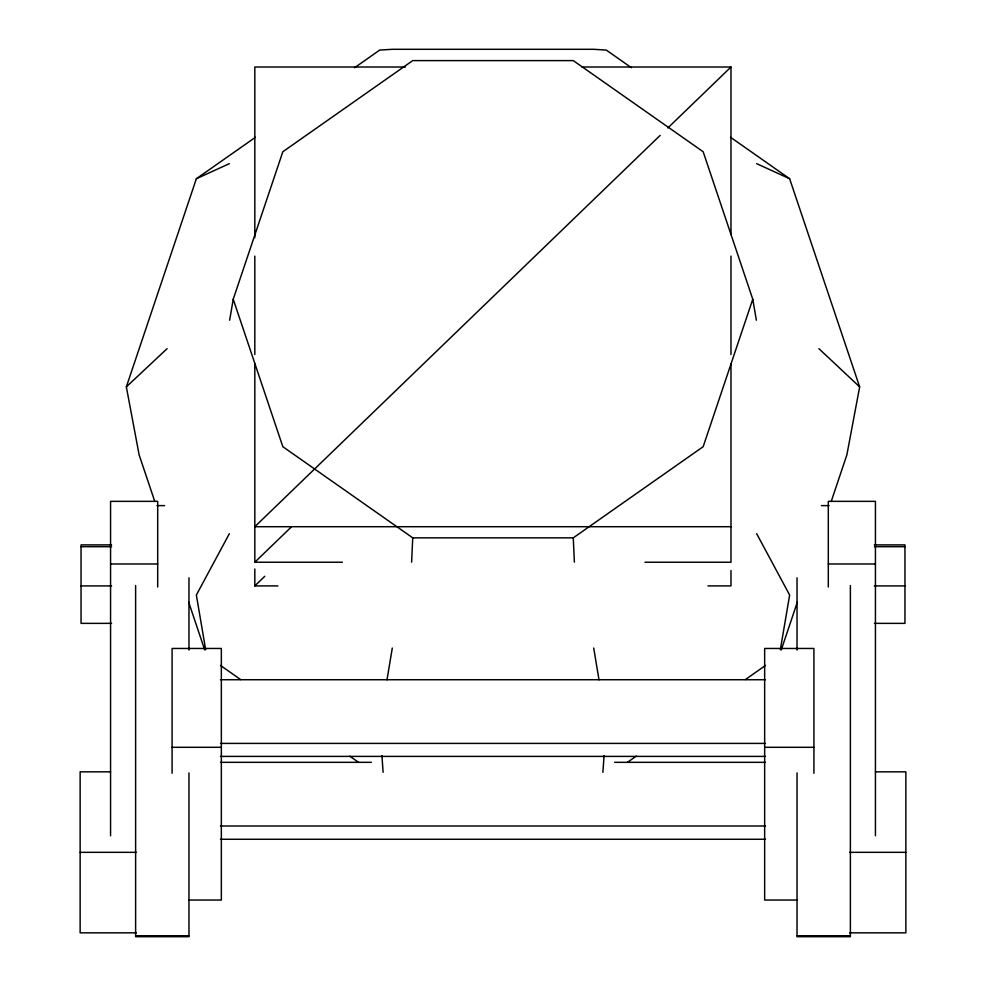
<?xml version="1.0" encoding="UTF-8"?>
<svg xmlns="http://www.w3.org/2000/svg" width="986" height="986" viewBox="0 0 986 986"><rect width="100%" height="100%" fill="white"/><g stroke="black" fill="none" stroke-linecap="round" stroke-linejoin="round"><path stroke-width="1.48" d="M411.618 562.143L412.727 537.838L282.834 446.695L233.226 299.226L282.834 151.745L412.727 60.602L573.273 60.602L703.166 151.745L752.774 299.226L756.361 320.228M602.89 772.334L604.061 755.609M387.005 679.798L392.292 648.024M229.639 320.228L233.226 299.226M780.333 649.7L789.638 595.039L756.656 533.685M730.614 137.325L789.638 178.737L859.656 386.882L846.875 454.879L831.21 501.455M154.79 501.455L139.125 454.879L126.344 386.882L196.362 178.737L255.386 137.325M752.774 299.226L703.166 446.695L573.273 537.838L412.727 537.838M781.257 649.947L797.415 601.904M229.344 533.685L196.362 595.039L205.667 649.7M660.115 135.427L254.819 526.709L730.983 526.709M667.867 127.946L730.983 67.011L730.983 234.594M254.819 363.735L254.819 562.23L291.363 526.943M254.819 568.996L254.819 585.906L264.778 576.28M126.344 386.882L167.09 348.662M354.578 67.714L379.696 50.089L392.292 49.3L593.708 49.3L606.304 50.089L631.422 67.714M627.453 762.326L636.241 756.151M745.416 679.551L765.493 665.451M196.362 178.737L229.344 163.651M405.345 67.011L254.819 67.011L254.819 237.663M581.986 67.011L730.983 67.011M156.959 505.621L164.588 505.621M821.412 505.621L829.041 505.621M111.578 544.888L81.049 544.888L81.049 623.362L111.578 623.362M874.422 544.888L904.951 544.888L904.951 623.362L874.422 623.362M81.049 546.688L111.578 546.688M874.422 546.688L904.951 546.688M254.819 562.23L342.376 562.23M644.967 562.23L730.983 562.23L730.983 363.735M110.568 563.98L157.698 563.98M828.302 563.98L875.432 563.98M254.819 585.906L277.855 585.906M707.948 585.906L730.983 585.906L730.983 570.524M81.049 585.918L111.578 585.918M874.422 585.918L904.951 585.918M220.507 679.724L765.493 679.724M220.507 743.407L765.493 743.407M172.082 747.302L221.345 747.302M764.655 747.302L813.918 747.302M220.507 756.398L765.493 756.398M220.507 762.326L371.377 762.326M614.623 762.326L765.493 762.326M110.543 771.841L80.137 771.841L80.137 932.842L136.388 932.842M875.457 771.841L905.863 771.841L905.863 932.842L849.612 932.842M220.507 825.997L765.493 825.997M220.507 839.271L765.493 839.271M80.137 852.335L136.388 852.335M849.612 852.335L905.863 852.335M189.016 900.045L221.345 900.045L221.345 648.468L172.082 648.468L172.082 773.27M796.984 900.045L764.655 900.045L764.655 648.468L813.918 648.468L813.918 773.27M135.624 935.739L188.967 935.739M797.033 935.739L850.376 935.739M756.656 163.651L789.638 178.737M220.507 665.451L240.584 679.551M349.759 756.151L358.547 762.326M818.91 348.662L859.656 386.882M188.585 601.904L204.743 649.947M593.708 648.024L598.995 679.798M381.939 755.609L383.11 772.334M573.273 537.838L574.382 562.143M875.432 835.795L875.432 501.344L828.302 501.344L828.302 587.015M850.376 585.499L850.376 936.7L797.033 936.7L797.033 772.913M797.033 577.821L797.033 650.02M730.983 256.113L730.983 354.516M254.819 256.113L254.819 354.516M188.967 577.821L188.967 650.02M188.967 772.913L188.967 936.7L135.624 936.7L135.624 585.499M157.698 587.015L157.698 501.344L110.568 501.344L110.568 835.795"/></g></svg>
